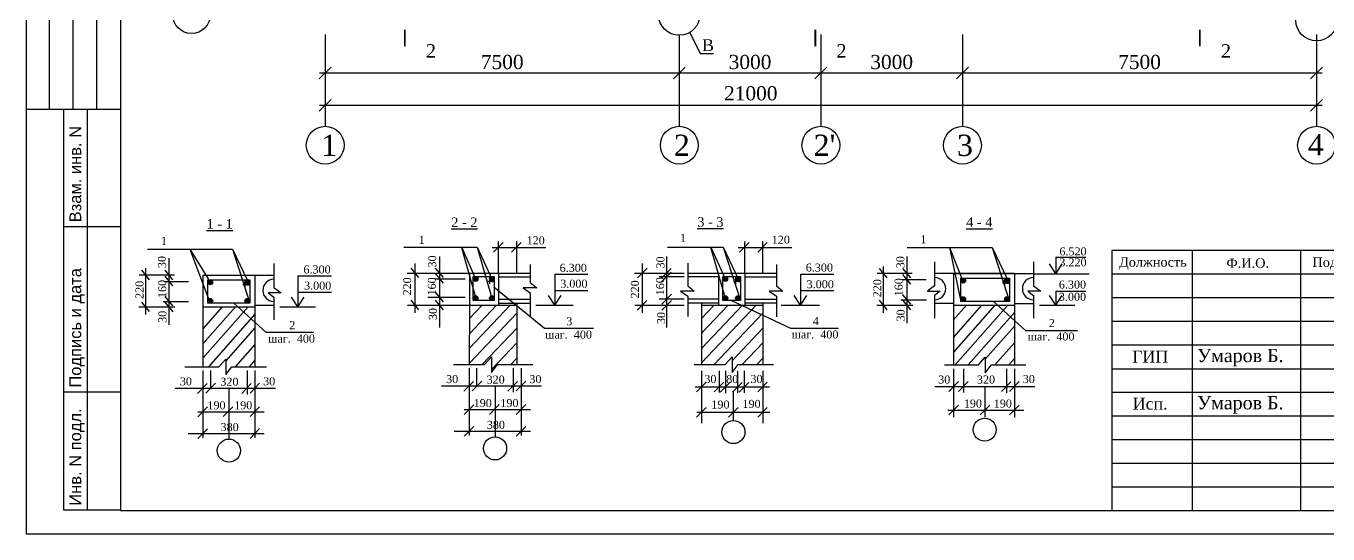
# Model space of a CAD drawing. Header units: millimetres. Extents: x 572274 to 2241483, y -888675 to -304135.
# Drawn here: x 1634382 to 1661961, y -645507 to -634753 of the extents above; entities that cross this region are included whole.
import ezdxf

# ---------------------------------------------------------------- set-up
doc = ezdxf.new("R2010")
doc.units = ezdxf.units.MM
doc.linetypes.add('ACAD_ISO02W100', pattern=[15, 12, -3])
doc.layers.add('стены', color=250, linetype='Continuous', lineweight=30)
doc.styles.add('arial', font='arial.ttf', dxfattribs={"height": 300})
doc.styles.get("Standard").update_dxf_attribs({"font": 'isocpeur.ttf'})
doc.styles.add('style1', font='isocpeui.ttf')
doc.styles.add('WMF-Times New Roman0', font='times.ttf')
doc.dimstyles.new('ISO-25$0', dxfattribs={"dimtxt": 300, "dimasz": 200, "dimexe": 100, "dimexo": 300, "dimgap": 50, "dimtad": 1, "dimdec": 0, "dimtxsty": 'Standard', "dimblk": 'OBLIQUE', "dimcen": 250, "dimdle": 150, "dimadec": 0, "dimazin": 0, "dimtfac": 1, "dimtdec": 0, "dimtmove": 0, "dimatfit": 3, "dimldrblk": 'OBLIQUE', "dimfxl": 1.25, "dimarcsym": 0})

# ---------------------------------------------------------------- blocks, each defined once
blk = doc.blocks.new('shtamp cheti azu')
blk.add_line((455458, 81217), (457458, 81217))
at = {"lineweight": 25, "ltscale": 100}
for p, q in [((455958, 74717), (455958, 81217)), ((456458, 74717), (456458, 81217)), ((456958, 74717), (456958, 81217)), ((457458, 76717), (455958, 76717)), ((457458, 74702), (455458, 74702)), ((456258, 66217), (456258, 74717)), ((456758, 66217), (456758, 74717)), ((457458, 72217), (456258, 72217)), ((457458, 68717), (456258, 68717)), ((457458, 66217), (456258, 66217))]:
    blk.add_line(p, q, dxfattribs=at)
at = {"color": 1, "linetype": 'ACAD_ISO02W100', "lineweight": 5, "ltscale": 70, "char_height": 250, "attachment_point": 1, "rotation": 90, "style": 'arial'}
for s, insert in [('{\\fArial|b0|i0|c204|p34;Согласовано:}', (455576, 76776)), ('{\\fArial|b0|i0|c204|p34;Взам. инв. N}', (456376, 72315)), ('{\\fArial|b0|i0|c204|p34;Подпись и дата}', (456376, 68815)), ('{\\fArial|b0|i0|c204|p34;Инв. N подл.}', (456376, 66315))]:
    blk.add_mtext(s, dxfattribs=dict(at, insert=insert))
blk = doc.blocks.new('12')
at = {"color": 5, "lineweight": 30}
for p, q in [((4038680, 3054550), (4038680, 3049050)), ((4038680, 3054550), (4038680, 3049050)), ((4038680, 3054550), (4038680, 3049050)), ((4057180, 3054550), (4038680, 3054550)), ((4057180, 3054550), (4038680, 3054550)), ((4057180, 3054550), (4038680, 3054550)), ((4040380, 3054550), (4040380, 3049050)), ((4040380, 3054550), (4040380, 3049050)), ((4042680, 3054550), (4042680, 3049050)), ((4044180, 3054550), (4044180, 3049050)), ((4045180, 3054550), (4045180, 3049050)), ((4057180, 3049050), (4057180, 3054550)), ((4057180, 3054550), (4057180, 3049050)), ((4045180, 3054050), (4038680, 3054050)), ((4045180, 3053550), (4038680, 3053550)), ((4057180, 3053050), (4038680, 3053050)), ((4045180, 3052550), (4038680, 3052550)), ((4038680, 3052050), (4057180, 3052050)), ((4052180, 3049050), (4052180, 3052050)), ((4053680, 3050550), (4053680, 3052050)), ((4055380, 3050550), (4055380, 3052050)), ((4038680, 3051550), (4045180, 3051550)), ((4052180, 3051550), (4057180, 3051550)), ((4038680, 3051050), (4045180, 3051050)), ((4038680, 3050550), (4057180, 3050550)), ((4038680, 3050050), (4045180, 3050050)), ((4038680, 3049550), (4045180, 3049550)), ((4038680, 3049050), (4057180, 3049050))]:
    blk.add_line(p, q, dxfattribs=at)
blk = doc.blocks.new('_Oblique')
at = {"color": 0, "linetype": 'ByBlock', "lineweight": -2}
blk.add_line((-0.5, -0.5), (0.5, 0.5), dxfattribs=at)
blk = doc.blocks.new('*D655')
at = {"color": 0, "lineweight": -2, "transparency": 16777216}
for p, q in [((1640719, -634931), (1640719, -635869)), ((1648219, -634931), (1648219, -635869)), ((1648339, -635749), (1640599, -635749))]:
    blk.add_line(p, q, dxfattribs=at)
at = {"layer": 'Defpoints', "color": 0, "lineweight": 25, "transparency": 16777216}
for p in [(1640719, -634831), (1648219, -634831), (1640719, -635749)]:
    blk.add_point(p, dxfattribs=at)
at = {"color": 0, "lineweight": -2, "transparency": 16777216, "xscale": 250, "yscale": 250, "zscale": 250, "rotation": 180}
blk.add_blockref('_Oblique', (1640719, -635749), dxfattribs=at)
at = {"color": 0, "lineweight": -2, "transparency": 16777216, "xscale": 250, "yscale": 250, "zscale": 250}
blk.add_blockref('_Oblique', (1648219, -635749), dxfattribs=at)
at = {"color": 0, "lineweight": 25, "transparency": 16777216, "insert": (1644469, -635516), "char_height": 300, "attachment_point": 5, "style": 'WMF-Times New Roman0'}
blk.add_mtext('7500', dxfattribs=at)
blk = doc.blocks.new('*D656')
at = {"color": 0, "lineweight": -2, "transparency": 16777216}
for p, q in [((1640719, -634931), (1640719, -636552)), ((1661719, -634931), (1661719, -636552)), ((1661839, -636432), (1640599, -636432))]:
    blk.add_line(p, q, dxfattribs=at)
at = {"layer": 'Defpoints', "color": 0, "lineweight": 25, "transparency": 16777216}
for p in [(1640719, -634831), (1661719, -634831), (1640719, -636432)]:
    blk.add_point(p, dxfattribs=at)
at = {"color": 0, "lineweight": -2, "transparency": 16777216, "xscale": 250, "yscale": 250, "zscale": 250, "rotation": 180}
blk.add_blockref('_Oblique', (1640719, -636432), dxfattribs=at)
at = {"color": 0, "lineweight": -2, "transparency": 16777216, "xscale": 250, "yscale": 250, "zscale": 250}
blk.add_blockref('_Oblique', (1661719, -636432), dxfattribs=at)
at = {"color": 0, "lineweight": 25, "transparency": 16777216, "insert": (1649734, -636179), "char_height": 300, "attachment_point": 5, "style": 'WMF-Times New Roman0'}
blk.add_mtext('21000', dxfattribs=at)
blk = doc.blocks.new('*D657')
at = {"color": 0, "lineweight": -2, "transparency": 16777216}
for p, q in [((1648219, -634931), (1648219, -635869)), ((1651219, -634931), (1651219, -635869)), ((1651339, -635749), (1648099, -635749))]:
    blk.add_line(p, q, dxfattribs=at)
at = {"layer": 'Defpoints', "color": 0, "lineweight": 25, "transparency": 16777216}
for p in [(1648219, -634831), (1651219, -634831), (1648219, -635749)]:
    blk.add_point(p, dxfattribs=at)
at = {"color": 0, "lineweight": -2, "transparency": 16777216, "xscale": 250, "yscale": 250, "zscale": 250, "rotation": 180}
blk.add_blockref('_Oblique', (1648219, -635749), dxfattribs=at)
at = {"color": 0, "lineweight": -2, "transparency": 16777216, "xscale": 250, "yscale": 250, "zscale": 250}
blk.add_blockref('_Oblique', (1651219, -635749), dxfattribs=at)
at = {"color": 0, "lineweight": 25, "transparency": 16777216, "insert": (1649719, -635516), "char_height": 300, "attachment_point": 5, "style": 'WMF-Times New Roman0'}
blk.add_mtext('3000', dxfattribs=at)
blk = doc.blocks.new('*D658')
at = {"color": 0, "lineweight": -2, "transparency": 16777216}
for p, q in [((1654219, -634931), (1654219, -635869)), ((1661719, -634931), (1661719, -635869)), ((1661839, -635749), (1654099, -635749))]:
    blk.add_line(p, q, dxfattribs=at)
at = {"layer": 'Defpoints', "color": 0, "lineweight": 25, "transparency": 16777216}
for p in [(1654219, -634831), (1661719, -634831), (1654219, -635749)]:
    blk.add_point(p, dxfattribs=at)
at = {"color": 0, "lineweight": -2, "transparency": 16777216, "xscale": 250, "yscale": 250, "zscale": 250, "rotation": 180}
blk.add_blockref('_Oblique', (1654219, -635749), dxfattribs=at)
at = {"color": 0, "lineweight": -2, "transparency": 16777216, "xscale": 250, "yscale": 250, "zscale": 250}
blk.add_blockref('_Oblique', (1661719, -635749), dxfattribs=at)
at = {"color": 0, "lineweight": 25, "transparency": 16777216, "insert": (1657969, -635516), "char_height": 300, "attachment_point": 5, "style": 'WMF-Times New Roman0'}
blk.add_mtext('7500', dxfattribs=at)
blk = doc.blocks.new('*D659')
at = {"color": 0, "lineweight": -2, "transparency": 16777216}
for p, q in [((1651219, -634931), (1651219, -635869)), ((1654219, -634931), (1654219, -635869)), ((1654339, -635749), (1651099, -635749))]:
    blk.add_line(p, q, dxfattribs=at)
at = {"layer": 'Defpoints', "color": 0, "lineweight": 25, "transparency": 16777216}
for p in [(1651219, -634831), (1654219, -634831), (1651219, -635749)]:
    blk.add_point(p, dxfattribs=at)
at = {"color": 0, "lineweight": -2, "transparency": 16777216, "xscale": 250, "yscale": 250, "zscale": 250, "rotation": 180}
blk.add_blockref('_Oblique', (1651219, -635749), dxfattribs=at)
at = {"color": 0, "lineweight": -2, "transparency": 16777216, "xscale": 250, "yscale": 250, "zscale": 250}
blk.add_blockref('_Oblique', (1654219, -635749), dxfattribs=at)
at = {"color": 0, "lineweight": 25, "transparency": 16777216, "insert": (1652719, -635516), "char_height": 300, "attachment_point": 5, "style": 'WMF-Times New Roman0'}
blk.add_mtext('3000', dxfattribs=at)

msp = doc.modelspace()

# ---------------------------------------------------------------- hatches: boundary and pattern name
at = {"lineweight": 25}
h = msp.add_hatch(color=256, dxfattribs=at)
edge = h.paths.add_edge_path()
edge.add_arc((1643905.007, -640108.813), 50.998, 0, 360)
h = msp.add_hatch(color=256, dxfattribs=at)
edge = h.paths.add_edge_path()
edge.add_arc((1643905.007, -640108.813), 50.998, 0, 360)
h = msp.add_hatch(color=256, dxfattribs=at)
edge = h.paths.add_edge_path()
edge.add_arc((1644250.343, -640108.813), 50.998, 0, 360)
h = msp.add_hatch(color=256, dxfattribs=at)
edge = h.paths.add_edge_path()
edge.add_arc((1644250.343, -640108.813), 50.998, 0, 360)
h = msp.add_hatch(color=256, dxfattribs=at)
edge = h.paths.add_edge_path()
edge.add_arc((1649194.834, -640108.813), 50.998, 0, 360)
h = msp.add_hatch(color=256, dxfattribs=at)
edge = h.paths.add_edge_path()
edge.add_arc((1649194.834, -640108.813), 50.998, 0, 360)
h = msp.add_hatch(color=256, dxfattribs=at)
edge = h.paths.add_edge_path()
edge.add_arc((1649464.192, -640108.813), 50.998, 0, 360)
h = msp.add_hatch(color=256, dxfattribs=at)
edge = h.paths.add_edge_path()
edge.add_arc((1649464.192, -640108.813), 50.998, 0, 360)
h = msp.add_hatch(color=256, dxfattribs=at)
edge = h.paths.add_edge_path()
edge.add_arc((1654234.876, -640142.727), 50.998, 0, 360)
h = msp.add_hatch(color=256, dxfattribs=at)
edge = h.paths.add_edge_path()
edge.add_arc((1654234.876, -640142.727), 50.998, 0, 360)
h = msp.add_hatch(color=256, dxfattribs=at)
edge = h.paths.add_edge_path()
edge.add_arc((1655160.462, -640142.727), 50.998, 0, 360)
h = msp.add_hatch(color=256, dxfattribs=at)
edge = h.paths.add_edge_path()
edge.add_arc((1655160.462, -640142.727), 50.998, 0, 360)
h = msp.add_hatch(color=256, dxfattribs=at)
edge = h.paths.add_edge_path()
edge.add_arc((1638285.439, -640179.079), 50.998, 0, 360)
h = msp.add_hatch(color=256, dxfattribs=at)
edge = h.paths.add_edge_path()
edge.add_arc((1638285.439, -640179.079), 50.998, 0, 360)
h = msp.add_hatch(color=256, dxfattribs=at)
edge = h.paths.add_edge_path()
edge.add_arc((1639069.747, -640179.079), 50.998, 0, 360)
h = msp.add_hatch(color=256, dxfattribs=at)
edge = h.paths.add_edge_path()
edge.add_arc((1639069.747, -640179.079), 50.998, 0, 360)
h = msp.add_hatch(color=256, dxfattribs=at)
edge = h.paths.add_edge_path()
edge.add_arc((1638285.439, -640572.222), 50.998, 0, 360)
h = msp.add_hatch(color=256, dxfattribs=at)
edge = h.paths.add_edge_path()
edge.add_arc((1638285.439, -640572.222), 50.998, 0, 360)
h = msp.add_hatch(color=256, dxfattribs=at)
edge = h.paths.add_edge_path()
edge.add_arc((1639069.747, -640572.222), 50.998, 0, 360)
h = msp.add_hatch(color=256, dxfattribs=at)
edge = h.paths.add_edge_path()
edge.add_arc((1639069.747, -640572.222), 50.998, 0, 360)
h = msp.add_hatch(color=256, dxfattribs=at)
edge = h.paths.add_edge_path()
edge.add_arc((1643905.007, -640515.522), 50.998, 0, 360)
h = msp.add_hatch(color=256, dxfattribs=at)
edge = h.paths.add_edge_path()
edge.add_arc((1643905.007, -640515.522), 50.998, 0, 360)
h = msp.add_hatch(color=256, dxfattribs=at)
edge = h.paths.add_edge_path()
edge.add_arc((1644250.343, -640515.522), 50.998, 0, 360)
h = msp.add_hatch(color=256, dxfattribs=at)
edge = h.paths.add_edge_path()
edge.add_arc((1644250.343, -640515.522), 50.998, 0, 360)
h = msp.add_hatch(color=256, dxfattribs=at)
edge = h.paths.add_edge_path()
edge.add_arc((1649194.834, -640515.522), 50.998, 0, 360)
h = msp.add_hatch(color=256, dxfattribs=at)
edge = h.paths.add_edge_path()
edge.add_arc((1649194.834, -640515.522), 50.998, 0, 360)
h = msp.add_hatch(color=256, dxfattribs=at)
edge = h.paths.add_edge_path()
edge.add_arc((1649464.192, -640515.522), 50.998, 0, 360)
h = msp.add_hatch(color=256, dxfattribs=at)
edge = h.paths.add_edge_path()
edge.add_arc((1649464.192, -640515.522), 50.998, 0, 360)
h = msp.add_hatch(color=256, dxfattribs=at)
edge = h.paths.add_edge_path()
edge.add_arc((1654234.876, -640535.87), 50.998, 0, 360)
h = msp.add_hatch(color=256, dxfattribs=at)
edge = h.paths.add_edge_path()
edge.add_arc((1654234.876, -640535.87), 50.998, 0, 360)
h = msp.add_hatch(color=256, dxfattribs=at)
edge = h.paths.add_edge_path()
edge.add_arc((1655160.462, -640535.87), 50.998, 0, 360)
h = msp.add_hatch(color=256, dxfattribs=at)
edge = h.paths.add_edge_path()
edge.add_arc((1655160.462, -640535.87), 50.998, 0, 360)

# ---------------------------------------------------------------- linework, layer by layer
for p, q in [((1648444.607, -634886.192), (1648661.698, -635330.579)), ((1648661.698, -635330.579), (1648942.579, -635330.579))]:
    msp.add_line(p, q)
for p, q in [((1640719.014, -635749.015), (1640719.014, -636875.8)), ((1648219.014, -635749.015), (1648219.014, -636875.8)), ((1651219.014, -635749.015), (1651219.014, -636875.8)), ((1654219.014, -635749.015), (1654219.014, -636875.8)), ((1661719.014, -635749.015), (1661719.014, -636875.8)), ((1644196.941, -640059.205), (1644196.941, -640213.74)), ((1649059.182, -640664.869), (1649059.182, -639986.597)), ((1649410.791, -640061.842), (1649410.791, -640216.376)), ((1655107.061, -640091.729), (1655107.061, -640246.264)), ((1655723.555, -639998.076), (1656903.428, -639998.076)), ((1639069.747, -640230.077), (1638975.74, -640230.077)), ((1639016.346, -640128.082), (1639016.346, -640282.616)), ((1639069.747, -640230.077), (1639120.745, -640230.077)), ((1644250.343, -640161.201), (1644156.335, -640161.201)), ((1644250.343, -640161.201), (1644301.34, -640161.201)), ((1649464.192, -640163.837), (1649370.184, -640163.837)), ((1649464.192, -640163.837), (1649515.19, -640163.837)), ((1655160.462, -640193.724), (1655066.454, -640193.724)), ((1655160.462, -640193.724), (1655211.46, -640193.724)), ((1644392.907, -640617.826), (1645064.396, -640617.826)), ((1648399.433, -640616.853), (1649059.182, -640616.853)), ((1649606.756, -640616.853), (1650278.245, -640616.853)), ((1654031.267, -640628.516), (1653627.695, -640628.516)), ((1655319.983, -640628.516), (1655723.555, -640628.516)), ((1639229.269, -640664.869), (1639632.84, -640664.869)), ((1643772.617, -640664.869), (1643767.187, -641919.671)), ((1643933.363, -642374.113), (1643933.363, -641998.387)), ((1638293.911, -642420.64), (1638293.911, -642044.914)), ((1648691.09, -642054.426), (1648691.09, -643160.981)), ((1649989.98, -642054.426), (1649989.98, -643160.981))]:
    msp.add_line(p, q, dxfattribs=at)
at = {"lineweight": 25, "ltscale": 100}
msp.add_lwpolyline([(1634382.368, -645507.415), (1676382.368, -645507.415), (1676382.368, -615807.415), (1634382.368, -615807.415)], close=True, dxfattribs=at)
at = {"color": 1, "lineweight": 30}
msp.add_lwpolyline([(1636382.368, -645007.415), (1675882.368, -645007.415), (1675882.368, -616307.415), (1636382.368, -616307.415)], close=True, dxfattribs=at)
at = {"lineweight": 9}
for points in [[(1642407.219, -634831.074, 39.807, 39.807, 0), (1642407.219, -635181.976, 39.807, 39.807, 0), (1642407.219, -635049.287, 0, 53.076, 0), (1642672.597, -635049.287, 0, 0, 0), (1643070.664, -635049.287, 0, 0, 0)], [(1651102.684, -634831.074, 39.807, 39.807, 0), (1651102.684, -635181.976, 39.807, 39.807, 0), (1651102.684, -635049.287, 0, 53.076, 0), (1651368.062, -635049.287, 0, 0, 0), (1651766.129, -635049.287, 0, 0, 0)], [(1659247.464, -634831.074, 39.807, 39.807, 0), (1659247.464, -635181.976, 39.807, 39.807, 0), (1659247.464, -635049.287, 0, 53.076, 0), (1659512.842, -635049.287, 0, 0, 0), (1659910.909, -635049.287, 0, 0, 0)]]:
    msp.add_lwpolyline(points, format="xyseb", dxfattribs=at)
at = {"lineweight": 25}
for centre in [(1637889.43, -634511.074), (1640719.014, -637275.8), (1648219.014, -637275.8), (1651219.014, -637275.8), (1654219.014, -637275.8), (1661719.014, -637275.8)]:
    msp.add_circle(centre, 400, dxfattribs=at)
for centre in [(1648219.014, -634511.074), (1661719.014, -634628.568)]:
    msp.add_circle(centre, 437.728)
for centre, start, end in [((1653627.695, -640313.917), 270, 90), ((1655723.555, -640313.917), 90, 270), ((1639632.84, -640350.269), 90, 270)]:
    msp.add_arc(centre, 235.423, start, end, dxfattribs=at)
at = {"layer": 'стены', "color": 0, "linetype": 'ByBlock', "lineweight": 25, "ltscale": 3}
for p, q in [((1636953.667, -639476.941), (1638757.87, -639476.941)), ((1637854.281, -639476.941), (1638285.439, -640179.079)), ((1637854.281, -639476.941), (1638285.439, -640623.22)), ((1638757.87, -639476.941), (1639066.483, -640128.082)), ((1638757.87, -639476.941), (1639120.745, -640623.22)), ((1642388.591, -639437.197), (1643938.465, -639437.197)), ((1643606.925, -639440.843), (1643918.93, -640539.643)), ((1643613.006, -639440.843), (1643905.007, -640108.813)), ((1643938.465, -639437.197), (1644250.343, -640108.813)), ((1643938.465, -639437.197), (1644250.343, -640515.522)), ((1644253.527, -639440.588), (1645393.144, -639440.588)), ((1644487.865, -639337.152), (1644284.384, -639544.025)), ((1644392.907, -639986.597), (1644392.907, -639315.108)), ((1644871.088, -639337.152), (1644667.607, -639544.025)), ((1644776.13, -639986.597), (1644776.13, -639308.325)), ((1647967.097, -639437.197), (1649152.314, -639437.197)), ((1648884.397, -639437.197), (1649196.402, -640535.997)), ((1648890.478, -639437.197), (1649194.834, -640108.813)), ((1649152.314, -639437.197), (1649464.192, -640108.813)), ((1649152.314, -639437.197), (1649515.19, -640566.519)), ((1649467.376, -639440.588), (1650606.993, -639440.588)), ((1649701.715, -639337.152), (1649498.233, -639544.025)), ((1649606.756, -639986.597), (1649606.756, -639315.108)), ((1650084.938, -639337.152), (1649881.456, -639544.025)), ((1649989.98, -639986.597), (1649989.98, -639308.325)), ((1653044.382, -639440.588), (1654848.584, -639440.588)), ((1653946.483, -639440.588), (1654224.574, -640156.165)), ((1653946.483, -639440.588), (1654183.878, -640586.867)), ((1654848.584, -639440.588), (1655157.198, -640091.729)), ((1654848.584, -639440.588), (1655211.46, -640586.867)), ((1637408.109, -639670.248), (1637408.109, -641077.662)), ((1639632.84, -639778.772), (1639632.84, -640290.084)), ((1642619.15, -639779.724), (1642619.15, -640824.263)), ((1643138.028, -639630.504), (1643138.028, -641136.267)), ((1645064.396, -639803.464), (1645064.396, -640180.289)), ((1647432.896, -639779.724), (1647432.896, -640824.263)), ((1647951.774, -639630.504), (1647951.774, -641136.267)), ((1648399.433, -639772.942), (1648399.433, -640252.253)), ((1650278.245, -639803.464), (1650278.245, -640252.253)), ((1653036.832, -639633.896), (1653036.832, -641041.309)), ((1653627.695, -639742.419), (1653627.695, -640253.732)), ((1655723.555, -639742.419), (1655723.555, -640253.732)), ((1656194.953, -639998.076), (1656062.691, -639791.203)), ((1656194.953, -639647.425), (1656194.953, -639998.076)), ((1656194.953, -639647.425), (1656829.998, -639647.425)), ((1656194.953, -639998.076), (1656327.216, -639791.203)), ((1637526.565, -640029.732), (1636780.708, -640029.732)), ((1636824.796, -639923.562), (1636990.972, -640123.652)), ((1636912.971, -639877.121), (1636912.971, -640860.615)), ((1637319.934, -639923.562), (1637486.11, -640123.652)), ((1637319.934, -640052.433), (1637486.11, -640252.524)), ((1638127.735, -640029.732), (1639632.84, -640029.732)), ((1638127.735, -640029.732), (1638127.735, -641966.198)), ((1639229.269, -640029.732), (1639229.269, -641966.198)), ((1640139.809, -640043.298), (1640139.809, -640701.221)), ((1640139.809, -640043.298), (1640853.262, -640043.298)), ((1642456.365, -639986.597), (1643785.661, -639986.597)), ((1642530.974, -639880.427), (1642697.151, -640080.517)), ((1643049.852, -639880.427), (1643216.029, -640080.517)), ((1643049.852, -639995.733), (1643216.029, -640195.823)), ((1643772.617, -639986.597), (1643772.617, -640664.869)), ((1643772.617, -639986.597), (1645064.396, -639986.597)), ((1644392.907, -639986.597), (1644392.907, -640664.869)), ((1644392.907, -640061.207), (1645064.396, -640061.207)), ((1645583.35, -640006.945), (1645583.35, -640664.869)), ((1645583.35, -640006.945), (1646285.915, -640006.945)), ((1647270.111, -639986.597), (1648321.515, -639986.597)), ((1647538.028, -639879.769), (1647334.546, -640086.642)), ((1648321.515, -640061.207), (1647795.771, -640061.207)), ((1648046.732, -639883.161), (1647843.25, -640090.033)), ((1648050.123, -639961.162), (1647846.642, -640168.035)), ((1648399.433, -639986.597), (1650278.245, -639986.597)), ((1649061.585, -640061.207), (1648399.433, -640061.207)), ((1649515.19, -640061.207), (1649143.836, -640061.207)), ((1649606.756, -639986.597), (1649606.756, -640664.869)), ((1649606.756, -640061.207), (1650278.245, -640061.207)), ((1650786.949, -640006.945), (1650786.949, -640664.869)), ((1650786.949, -640006.945), (1651495.769, -640006.945)), ((1653155.288, -639993.38), (1652409.431, -639993.38)), ((1652453.518, -639887.21), (1652619.695, -640087.3)), ((1652541.694, -639840.769), (1652541.694, -640824.263)), ((1652948.657, -639887.21), (1653114.833, -640087.3)), ((1652948.657, -640016.081), (1653114.833, -640216.171)), ((1655319.983, -639993.38), (1653627.695, -639993.38)), ((1654031.267, -639993.38), (1655723.555, -639993.38)), ((1654031.267, -639993.38), (1654031.267, -641929.845)), ((1654183.878, -640091.729), (1655211.46, -640091.729)), ((1654183.878, -640586.867), (1654183.878, -640091.729)), ((1655211.46, -640091.729), (1655211.46, -640586.867)), ((1655319.983, -639993.38), (1655319.983, -641929.845)), ((1655849.803, -639998.076), (1656601.916, -639998.076)), ((1637309.76, -640158.604), (1637821.855, -640158.604)), ((1638235.929, -640128.082), (1639120.745, -640128.082)), ((1638235.929, -640623.22), (1638235.929, -640128.082)), ((1639120.745, -640128.082), (1639120.745, -640623.22)), ((1639632.84, -640290.084), (1639785.451, -640402.782)), ((1643039.678, -640101.903), (1643684.036, -640101.903)), ((1644294.558, -640274.863), (1645362.835, -641153.224)), ((1645200.05, -640297.857), (1644911.785, -640297.857)), ((1644911.785, -640297.857), (1645064.396, -640401.517)), ((1645064.396, -640180.289), (1645200.05, -640297.857)), ((1645583.35, -640349.472), (1646285.915, -640349.472)), ((1648535.087, -640369.821), (1648246.822, -640369.821)), ((1648246.822, -640369.821), (1648399.433, -640473.481)), ((1648399.433, -640252.253), (1648535.087, -640369.821)), ((1650413.9, -640369.821), (1650125.634, -640369.821)), ((1650125.634, -640369.821), (1650278.245, -640473.481)), ((1650278.245, -640252.253), (1650413.9, -640369.821)), ((1650791.613, -640349.472), (1651495.769, -640349.472)), ((1652938.483, -640122.251), (1653450.578, -640122.251)), ((1653627.695, -640253.732), (1653475.084, -640366.429)), ((1653475.084, -640366.429), (1653746.393, -640366.429)), ((1653746.393, -640366.429), (1653627.695, -640454.821)), ((1655876.166, -640366.429), (1655604.857, -640366.429)), ((1655604.857, -640366.429), (1655723.555, -640454.821)), ((1655723.555, -640253.732), (1655876.166, -640366.429)), ((1656194.953, -640368.954), (1656194.953, -640664.869)), ((1656194.953, -640368.954), (1656828.629, -640368.954)), ((1636824.796, -640596.089), (1636990.972, -640796.179)), ((1637286.02, -640585.915), (1637825.246, -640585.915)), ((1637319.934, -640479.745), (1637486.11, -640679.835)), ((1637325.021, -640601.176), (1637491.197, -640801.266)), ((1639120.745, -640623.22), (1638235.929, -640623.22)), ((1638784.727, -640623.22), (1639463.272, -641237.056)), ((1639785.451, -640402.782), (1639514.143, -640402.782)), ((1639514.143, -640402.782), (1639632.84, -640491.173)), ((1639632.84, -640491.173), (1639632.84, -640972.53)), ((1640139.809, -640701.221), (1640007.546, -640494.348)), ((1640139.809, -640385.825), (1640853.262, -640385.825)), ((1640139.809, -640701.221), (1640272.072, -640494.348)), ((1642530.974, -640558.698), (1642697.151, -640758.789)), ((1642893.85, -640495.301), (1643684.036, -640495.301)), ((1643049.852, -640389.131), (1643216.029, -640589.221)), ((1643049.852, -640558.698), (1643216.029, -640758.789)), ((1644392.907, -640532.606), (1645064.396, -640532.606)), ((1644776.13, -640617.826), (1644776.13, -641919.671)), ((1645064.396, -640401.517), (1645064.396, -640907.841)), ((1645583.35, -640664.869), (1645451.087, -640457.996)), ((1645583.35, -640664.869), (1645715.613, -640457.996)), ((1647534.637, -640561.432), (1647331.155, -640768.305)), ((1648321.515, -640532.606), (1647795.771, -640532.606)), ((1648053.514, -640432.561), (1647850.033, -640639.434)), ((1648053.514, -640561.432), (1647850.033, -640768.305)), ((1648399.433, -640473.481), (1648399.433, -640905.655)), ((1649059.182, -640532.606), (1648399.433, -640532.606)), ((1648691.09, -640616.853), (1648691.09, -641919.671)), ((1649242.885, -640532.606), (1649143.836, -640532.606)), ((1649329.513, -640566.519), (1650576.685, -641153.224)), ((1649515.19, -640532.606), (1649416.141, -640532.606)), ((1649606.756, -640532.606), (1650278.245, -640532.606)), ((1649989.98, -640616.853), (1649989.98, -641919.671)), ((1650278.245, -640473.481), (1650278.245, -640907.841)), ((1650786.949, -640664.869), (1650654.686, -640457.996)), ((1650786.949, -640664.869), (1650919.212, -640457.996)), ((1652453.518, -640559.737), (1652619.695, -640759.827)), ((1652914.743, -640549.563), (1653453.969, -640549.563)), ((1652948.657, -640443.392), (1653114.833, -640643.482)), ((1652953.744, -640564.824), (1653119.92, -640764.914)), ((1653627.695, -640454.821), (1653627.695, -640936.177)), ((1655211.46, -640586.867), (1654183.878, -640586.867)), ((1654875.442, -640586.867), (1655553.987, -641200.703)), ((1655723.555, -640454.821), (1655723.555, -640936.177)), ((1656194.953, -640664.869), (1656062.691, -640457.996)), ((1656194.953, -640664.869), (1656327.216, -640457.996)), ((1636773.925, -640701.221), (1637536.801, -640701.221)), ((1638127.735, -640701.221), (1639229.269, -640701.221)), ((1638533.841, -640701.221), (1638127.735, -641161.474)), ((1638816.121, -640701.221), (1638127.735, -641481.392)), ((1639086.034, -640701.221), (1638127.735, -641787.293)), ((1639229.269, -640854.284), (1638248.169, -641966.198)), ((1639019.004, -640765.657), (1639024.259, -640771.232)), ((1639759.088, -640701.221), (1640511.202, -640701.221)), ((1642463.147, -640664.869), (1643785.777, -640664.869)), ((1643772.617, -640664.869), (1644776.13, -640664.869)), ((1644042.485, -640664.869), (1643772.617, -640948.696)), ((1644347.93, -640664.869), (1643772.617, -641269.94)), ((1644637.863, -640664.869), (1643772.617, -641574.869)), ((1644776.13, -640834.554), (1643772.617, -641889.973)), ((1645184.092, -640664.869), (1645973.28, -640664.869)), ((1647276.893, -640664.869), (1648321.515, -640664.869)), ((1648691.09, -640664.869), (1649989.98, -640664.869)), ((1648961.009, -640664.869), (1648691.09, -640948.749)), ((1649256.335, -640664.869), (1648691.09, -641259.35)), ((1649561.779, -640664.869), (1648691.09, -641580.594)), ((1649851.713, -640664.869), (1648691.09, -641885.524)), ((1649989.98, -640834.554), (1648958.229, -641919.671)), ((1650377.44, -640664.869), (1651187.129, -640664.869)), ((1652402.648, -640664.869), (1653165.524, -640664.869)), ((1654031.267, -640664.869), (1655319.983, -640664.869)), ((1654303.573, -640664.869), (1654031.267, -640973.482)), ((1654624.555, -640664.869), (1654031.267, -641337.262)), ((1654906.836, -640664.869), (1654031.267, -641657.18)), ((1655176.748, -640664.869), (1654060.592, -641929.845)), ((1655319.983, -640817.932), (1654338.883, -641929.845)), ((1655109.719, -640729.305), (1655114.973, -640734.88)), ((1655849.803, -640664.869), (1656601.916, -640664.869)), ((1639229.269, -641145.263), (1638612.041, -641844.787)), ((1644776.13, -641153.166), (1644047.322, -641919.671)), ((1645362.835, -641153.224), (1646400.612, -641153.224)), ((1649989.98, -641153.166), (1649336.679, -641840.258)), ((1650576.685, -641153.224), (1651593.3, -641153.224)), ((1655319.983, -641108.911), (1654702.756, -641808.435)), ((1639463.272, -641237.056), (1640474.166, -641237.056)), ((1644776.13, -641460.435), (1644239.692, -642024.62)), ((1649989.98, -641460.435), (1649553.329, -641919.671)), ((1655319.983, -641459.351), (1654904.841, -641929.845)), ((1655553.987, -641200.703), (1656658.712, -641200.703)), ((1639229.269, -641495.703), (1638814.126, -641966.198)), ((1637747.245, -641966.198), (1638468.903, -641966.198)), ((1638468.903, -641966.198), (1638612.041, -641803.412)), ((1638612.041, -641803.412), (1638612.041, -642132.374)), ((1638612.041, -642132.374), (1638741.796, -641966.198)), ((1638741.796, -641966.198), (1639473.446, -641966.198)), ((1639229.269, -641830.091), (1639109.175, -641966.198)), ((1643437.821, -641919.671), (1644096.553, -641919.671)), ((1643767.187, -641998.387), (1643767.187, -643422.207)), ((1644096.553, -641919.671), (1644239.692, -641756.886)), ((1644239.692, -641756.886), (1644239.692, -642085.848)), ((1644239.692, -642085.848), (1644369.446, -641919.671)), ((1644369.446, -641919.671), (1645119.935, -641919.671)), ((1644776.13, -641786.59), (1644649.594, -641919.671)), ((1644702.544, -641998.387), (1644702.544, -642506.376)), ((1644868.72, -641998.387), (1644868.72, -643422.207)), ((1648535.087, -641919.671), (1649193.54, -641919.671)), ((1649193.54, -641919.671), (1649336.679, -641756.886)), ((1649336.679, -641756.886), (1649336.679, -642085.848)), ((1649336.679, -642085.848), (1649466.433, -641919.671)), ((1649466.433, -641919.671), (1650217.201, -641919.671)), ((1649989.98, -641786.59), (1649863.443, -641919.671)), ((1653837.96, -641929.845), (1654559.617, -641929.845)), ((1654031.267, -642008.591), (1654031.267, -643032.037)), ((1654241.531, -642008.591), (1654241.531, -642509.768)), ((1654559.617, -641929.845), (1654702.756, -641767.06)), ((1654702.756, -641767.06), (1654702.756, -642096.022)), ((1654702.756, -642096.022), (1654832.51, -641929.845)), ((1654832.51, -641929.845), (1655564.161, -641929.845)), ((1655153.807, -642008.591), (1655153.807, -642516.55)), ((1655319.983, -641793.739), (1655199.889, -641929.845)), ((1655319.983, -642008.591), (1655319.983, -643038.819)), ((1638127.735, -642044.914), (1638127.735, -643468.734)), ((1639063.092, -642044.914), (1639063.092, -642552.903)), ((1639229.269, -642044.914), (1639229.269, -643468.734)), ((1643858.754, -642277.46), (1643655.272, -642484.332)), ((1644035.104, -642270.677), (1643831.623, -642477.55)), ((1644794.111, -642277.46), (1644590.629, -642484.332)), ((1644970.461, -642270.677), (1644766.98, -642477.55)), ((1648786.048, -642291.025), (1648582.566, -642497.898)), ((1649163.883, -642291.025), (1648960.402, -642497.898)), ((1649068.925, -642509.768), (1649068.925, -642054.426)), ((1649292.755, -642297.921), (1649089.273, -642504.794)), ((1649197.797, -642054.426), (1649197.797, -642523.446)), ((1649554.197, -642297.921), (1649350.716, -642504.794)), ((1649459.239, -642520.055), (1649459.239, -642054.426)), ((1649693.243, -642297.921), (1649489.761, -642504.794)), ((1649598.285, -642516.663), (1649598.285, -642054.426)), ((1650084.938, -642291.025), (1649881.456, -642497.898)), ((1654133.008, -642280.851), (1653929.526, -642487.724)), ((1654339.881, -642280.851), (1654136.399, -642487.724)), ((1655245.373, -642287.634), (1655041.892, -642494.506)), ((1655421.724, -642280.851), (1655218.242, -642487.724)), ((1637543.764, -642420.64), (1639663.362, -642420.64)), ((1638219.302, -642323.986), (1638015.82, -642530.859)), ((1638395.652, -642317.203), (1638192.171, -642524.076)), ((1638678.502, -642420.64), (1638678.502, -643498.682)), ((1639154.659, -642323.986), (1638951.177, -642530.859)), ((1639331.009, -642317.203), (1639127.528, -642524.076)), ((1643183.215, -642374.113), (1645302.814, -642374.113)), ((1644317.954, -642374.113), (1644317.954, -643452.155)), ((1648556.474, -642394.461), (1650134.239, -642394.461)), ((1649365.97, -643106.647), (1649365.97, -642492.811)), ((1653634.478, -642384.287), (1655754.077, -642384.287)), ((1654694.277, -642384.287), (1654694.277, -643032.037)), ((1638227.808, -642817.429), (1638024.326, -643024.301)), ((1638763.286, -642815.733), (1638559.804, -643022.606)), ((1639331.009, -642815.733), (1639127.528, -643022.606)), ((1643867.26, -642770.902), (1643663.778, -642977.775)), ((1644402.738, -642769.206), (1644199.256, -642976.079)), ((1644970.461, -642769.206), (1644766.98, -642976.079)), ((1648786.048, -642826.86), (1648582.566, -643033.732)), ((1649467.711, -642826.86), (1649264.229, -643033.732)), ((1650084.938, -642826.86), (1649881.456, -643033.732)), ((1654133.008, -642781.076), (1653929.526, -642987.949)), ((1654796.018, -642779.381), (1654592.537, -642986.253)), ((1655421.724, -642779.381), (1655218.242, -642986.253)), ((1638024.326, -642919.169), (1639425.967, -642919.169)), ((1643663.778, -642872.643), (1645065.419, -642872.643)), ((1648591.045, -642930.296), (1650140.895, -642930.296)), ((1653905.787, -642882.817), (1655516.682, -642882.817)), ((1637815.072, -643380.567), (1639425.967, -643380.567)), ((1638227.808, -643278.826), (1638024.326, -643485.699)), ((1639331.009, -643277.13), (1639127.528, -643484.003)), ((1643454.524, -643334.04), (1645065.419, -643334.04)), ((1643867.26, -643232.3), (1643663.778, -643439.173)), ((1644970.461, -643230.604), (1644766.98, -643437.477))]:
    msp.add_line(p, q, dxfattribs=at)
for points in [[(1643854.009, -640057.816), (1644301.34, -640057.816), (1644301.34, -640566.519), (1643854.009, -640566.519)], [(1649143.836, -640057.816), (1649515.19, -640057.816), (1649515.19, -640566.519), (1649143.836, -640566.519)]]:
    msp.add_lwpolyline(points, close=True, dxfattribs=at)
for centre, radius in [((1643905.007, -640108.813), 50.998), ((1644250.343, -640108.813), 50.998), ((1649194.834, -640108.813), 50.998), ((1649464.192, -640108.813), 50.998), ((1654234.876, -640142.727), 50.998), ((1655160.462, -640142.727), 50.998), ((1638285.439, -640179.079), 50.998), ((1639069.747, -640179.079), 50.998), ((1638285.439, -640572.222), 50.998), ((1639069.747, -640572.222), 50.998), ((1643905.007, -640515.522), 50.998), ((1644250.343, -640515.522), 50.998), ((1649194.834, -640515.522), 50.998), ((1649464.192, -640515.522), 50.998), ((1654234.876, -640535.87), 50.998), ((1655160.462, -640535.87), 50.998), ((1649365.97, -643350.824), 244.178), ((1654689.19, -643299.954), 244.178), ((1638678.502, -643742.859), 244.178), ((1644317.954, -643696.333), 244.178)]:
    msp.add_circle(centre, radius, dxfattribs=at)

# ---------------------------------------------------------------- block references
for name, p in [('shtamp cheti azu', (1178924.801, -711223.918)), ('12', (-2381297.632, -3694057.772))]:
    msp.add_blockref(name, p)

# ---------------------------------------------------------------- texts
at = {"insert": (1648701.635, -635032.593), "char_height": 250, "width": 7583.16001, "attachment_point": 1}
msp.add_mtext('{\\fTimes New Roman|b0|i0|c204|p18;В}', dxfattribs=at)
at = {"lineweight": 25, "char_height": 284.334, "width": 280.80571, "attachment_point": 1, "style": 'WMF-Times New Roman0'}
for insert in [(1642852.948, -635137.035), (1651548.413, -635137.035), (1659693.193, -635137.035)]:
    msp.add_mtext('2', dxfattribs=dict(at, insert=insert))
at = {"color": 1, "linetype": 'ByBlock', "ltscale": 30, "char_height": 200, "attachment_point": 5}
for s, insert, width in [('{\\fTimes New Roman|b0|i0|c204|p18;\\C256;Должность}', (1658251.887, -639782.04), 2025.66353), ('{\\fTimes New Roman|b0|i0|c204|p18;\\C256;Ф\\fTimes New Roman|b0|i0|c161|p18;.\\fTimes New Roman|b0|i0|c204|p18;И\\fTimes New Roman|b0|i0|c161|p18;.\\fTimes New Roman|b0|i0|c204|p18;О\\fTimes New Roman|b0|i0|c161|p18;.}', (1660261.887, -639772.04), 1404.02516), ('{\\fTimes New Roman|b0|i0|c204|p18;\\C256;Подпись}', (1662191.887, -639782.04), 1404.02516)]:
    msp.add_mtext(s, dxfattribs=dict(at, insert=insert, width=width))
at = {"linetype": 'ByBlock', "ltscale": 30, "char_height": 250, "width": 1730.06259, "attachment_point": 5}
for s, insert in [('{\\fTimes New Roman|b0|i0|c204|p18;ГИП}', (1658194.906, -641752.04)), ('{\\fTimes New Roman|b0|i0|c204|p18;Исп.}', (1658194.906, -642752.04))]:
    msp.add_mtext(s, dxfattribs=dict(at, insert=insert))
at = {"color": 0, "char_height": 280, "width": 2199.70893, "attachment_point": 1, "style": 'WMF-Times New Roman0'}
for insert in [(1659187.723, -641588.896), (1659187.723, -642588.896)]:
    msp.add_mtext('Умаров Б.', dxfattribs=dict(at, insert=insert))
at = {"layer": 'стены', "color": 0, "linetype": 'ByBlock', "lineweight": 25, "ltscale": 3, "attachment_point": 1}
for s, insert, char_height, width, style in [('1', (1640633.085, -637053.055), 450, 1369.00072, 'WMF-Times New Roman0'), ('2', (1648103.888, -637053.055), 450, 1369.00072, 'WMF-Times New Roman0'), ("2'", (1651064.614, -637053.055), 450, 1369.00072, 'WMF-Times New Roman0'), ('3', (1654101.287, -637053.055), 450, 1369.00072, 'WMF-Times New Roman0'), ('4', (1661533.5, -637041.684), 450, 1369.00072, 'WMF-Times New Roman0'), ('{\\fPalatino Linotype|b0|i0|c204|p18;\\L1 - 1}', (1638207.189, -638840.168), 200, 1246.6542, 'style1'), ('{\\fPalatino Linotype|b0|i0|c204|p18;\\L2 - 2}', (1643390.936, -638807.212), 200, 1246.6542, 'style1'), ('{\\fPalatino Linotype|b0|i0|c204|p18;\\L3 - 3}', (1648601.634, -638800.425), 200, 1246.6542, 'style1'), ('{\\fPalatino Linotype|b0|i0|c204|p18;\\L4 - 4}', (1654297.904, -638803.816), 200, 1246.6542, 'style1'), ('{\\fPalatino Linotype|b0|i0|c204|p18;1}', (1637237.519, -639218.269), 169.56791, 464.27718, 'style1'), ('{\\fPalatino Linotype|b0|i0|c204|p18;1}', (1642699.597, -639195.483), 169.56791, 464.27718, 'style1'), ('{\\fPalatino Linotype|b0|i0|c204|p18;120}', (1644985.684, -639206.622), 169.56791, 464.27718, 'style1'), ('{\\fPalatino Linotype|b0|i0|c204|p18;1}', (1648236.544, -639151.76), 169.56791, 464.27718, 'style1'), ('{\\fPalatino Linotype|b0|i0|c204|p18;120}', (1650178.873, -639193.485), 169.56791, 464.27718, 'style1'), ('{\\fPalatino Linotype|b0|i0|c204|p18;1}', (1653328.233, -639181.917), 169.56791, 464.27718, 'style1'), ('{\\fPalatino Linotype|b0|i0|c204|p18;6.520}', (1656271.291, -639439.624), 169.56791, 464.27718, 'style1'), ('{\\fPalatino Linotype|b0|i0|c204|p18;6.300}', (1645685.241, -639787.565), 169.56791, 464.27718, 'style1'), ('{\\fPalatino Linotype|b0|i0|c204|p18;6.300}', (1650899.269, -639781.913), 169.56791, 464.27718, 'style1'), ('{\\fPalatino Linotype|b0|i0|c204|p18;3.220}', (1656271.291, -639671.147), 169.56791, 464.27718, 'style1'), ('{\\fPalatino Linotype|b0|i0|c204|p18;6.300}', (1640258.412, -639821.953), 169.56791, 735.26747, 'style1'), ('{\\fPalatino Linotype|b0|i0|c204|p18;3.000}', (1640271.977, -640164.489), 169.56791, 848.18135, 'style1'), ('{\\fPalatino Linotype|b0|i0|c204|p18;3.000}', (1645698.806, -640123.31), 169.56791, 464.27718, 'style1'), ('{\\fPalatino Linotype|b0|i0|c204|p18;3.000}', (1650917.498, -640134.27), 169.56791, 464.27718, 'style1'), ('{\\fPalatino Linotype|b0|i0|c204|p18;6.300}', (1656260.595, -640142.502), 169.56791, 464.27718, 'style1'), ('{\\fPalatino Linotype|b0|i0|c204|p18;3.000}', (1656260.595, -640401.349), 169.56791, 464.27718, 'style1'), ('{\\fPalatino Linotype|b0|i0|c204|p18;        3\\P шаг.  400}', (1645314.271, -640918.693), 169.56791, 1176.51575, 'style1'), ('{\\fPalatino Linotype|b0|i0|c204|p18;       4\\Pшаг.  400}', (1650598.967, -640915.147), 169.56791, 1176.51575, 'style1'), ('{\\fPalatino Linotype|b0|i0|c204|p18;       2\\Pшаг.  400}', (1639509.796, -641002.375), 169.56791, 1176.51575, 'style1'), ('{\\fPalatino Linotype|b0|i0|c204|p18;       2\\Pшаг.  400}', (1655599.324, -640958.549), 169.56791, 1176.51575, 'style1'), ('{\\fPalatino Linotype|b0|i0|c204|p18;30}', (1637640.624, -642190.112), 169.56791, 464.27718, 'style1'), ('{\\fPalatino Linotype|b0|i0|c204|p18;320}', (1638498.647, -642200.286), 169.56791, 464.27718, 'style1'), ('{\\fPalatino Linotype|b0|i0|c204|p18;30}', (1639404.596, -642190.112), 169.56791, 464.27718, 'style1'), ('{\\fPalatino Linotype|b0|i0|c204|p18;30}', (1643280.076, -642143.585), 169.56791, 464.27718, 'style1'), ('{\\fPalatino Linotype|b0|i0|c204|p18;320}', (1644138.099, -642153.759), 169.56791, 464.27718, 'style1'), ('{\\fPalatino Linotype|b0|i0|c204|p18;30}', (1645044.048, -642143.585), 169.56791, 464.27718, 'style1'), ('{\\fPalatino Linotype|b0|i0|c204|p18;30}', (1648751.111, -642141.419), 169.56791, 464.27718, 'style1'), ('{\\fPalatino Linotype|b0|i0|c204|p18;80}', (1649214.202, -642143.97), 169.56791, 464.27718, 'style1'), ('{\\fPalatino Linotype|b0|i0|c204|p18;30}', (1649727.823, -642141.419), 169.56791, 464.27718, 'style1'), ('{\\fPalatino Linotype|b0|i0|c204|p18;30}', (1653704.674, -642152.747), 169.56791, 464.27718, 'style1'), ('{\\fPalatino Linotype|b0|i0|c204|p18;320}', (1654525.383, -642152.747), 169.56791, 464.27718, 'style1'), ('{\\fPalatino Linotype|b0|i0|c204|p18;30}', (1655495.311, -642142.573), 169.56791, 464.27718, 'style1'), ('{\\fPalatino Linotype|b0|i0|c204|p18;190}', (1638224.953, -642697.803), 169.56791, 464.27718, 'style1'), ('{\\fPalatino Linotype|b0|i0|c204|p18;190}', (1638790.761, -642697.803), 169.56791, 464.27718, 'style1'), ('{\\fPalatino Linotype|b0|i0|c204|p18;190}', (1643864.405, -642651.277), 169.56791, 464.27718, 'style1'), ('{\\fPalatino Linotype|b0|i0|c204|p18;190}', (1644430.213, -642651.277), 169.56791, 464.27718, 'style1'), ('{\\fPalatino Linotype|b0|i0|c204|p18;190}', (1648900.331, -642681.799), 169.56791, 464.27718, 'style1'), ('{\\fPalatino Linotype|b0|i0|c204|p18;190}', (1649558.255, -642668.233), 169.56791, 464.27718, 'style1'), ('{\\fPalatino Linotype|b0|i0|c204|p18;190}', (1654247.291, -642661.451), 169.56791, 464.27718, 'style1'), ('{\\fPalatino Linotype|b0|i0|c204|p18;190}', (1654881.475, -642661.451), 169.56791, 464.27718, 'style1'), ('{\\fPalatino Linotype|b0|i0|c204|p18;380}', (1644142.882, -643112.674), 169.56791, 464.27718, 'style1'), ('{\\fPalatino Linotype|b0|i0|c204|p18;380}', (1638503.431, -643159.201), 169.56791, 464.27718, 'style1')]:
    msp.add_mtext(s, dxfattribs=dict(at, insert=insert, char_height=char_height, width=width, style=style))
at = {"layer": 'стены', "color": 0, "linetype": 'ByBlock', "lineweight": 25, "ltscale": 3, "char_height": 169.56791, "attachment_point": 1, "rotation": 90, "style": 'style1'}
for s, insert, width in [('{\\fPalatino Linotype|b0|i0|c204|p18;30}', (1637176.942, -639877.576), 464.27718), ('{\\fPalatino Linotype|b0|i0|c204|p18;30}', (1642901.47, -639865.531), 464.27718), ('{\\fPalatino Linotype|b0|i0|c204|p18;30}', (1647735.449, -639886.319), 464.27718), ('{\\fPalatino Linotype|b0|i0|c204|p18;30}', (1652818.894, -639882.488), 464.27718), ('{\\fPalatino Linotype|b0|i0|c204|p18;220}', (1642369.027, -640458.325), 464.27718), ('{\\fPalatino Linotype|b0|i0|c204|p18;160}', (1642894.687, -640458.261), 464.27718), ('{\\fPalatino Linotype|b0|i0|c204|p18;160}', (1647728.667, -640454.524), 464.27718), ('{\\fPalatino Linotype|b0|i0|c204|p18;220}', (1636701.114, -640530.586), 464.27718), ('{\\fPalatino Linotype|b0|i0|c204|p18;160}', (1637182.091, -640512.328), 464.27718), ('{\\fPalatino Linotype|b0|i0|c204|p18;220}', (1647194.167, -640520.467), 464.27718), ('{\\fPalatino Linotype|b0|i0|c204|p18;220}', (1652328.502, -640496.324), 464.27718), ('{\\fPalatino Linotype|b0|i0|c204|p18;160}', (1652782.944, -640475.975), 464.27718), ('{\\fPalatino Linotype|b0|i0|c204|p18;30}', (1637186.105, -641037.244), 464.27718), ('{\\fPalatino Linotype|b0|i0|c204|p18;30}', (1642915.035, -640977.896), 464.27718), ('{\\fPalatino Linotype|b0|i0|c204|p18;30}', (1647749.015, -641063.942), 464.27718), ('{\\fPalatino Linotype|b0|i0|c204|p18;30}', (1652824.557, -641007.616), 467.99736)]:
    msp.add_mtext(s, dxfattribs=dict(at, insert=insert, width=width))

# ---------------------------------------------------------------- dimensions: what is measured, and where the dimension line sits
at = {"lineweight": 25}
for base, p1, p2, picture, middle in [((1640719.014, -635749.015), (1648219.014, -634831.074), (1640719.014, -634831.074), '*D655', (1644469.014, -635515.987)), ((1648219.014, -635749.015), (1651219.014, -634831.074), (1648219.014, -634831.074), '*D657', (1649719.014, -635516.419)), ((1651219.014, -635749.015), (1654219.014, -634831.074), (1651219.014, -634831.074), '*D659', (1652719.014, -635516.419)), ((1654219.014, -635749.015), (1661719.014, -634831.074), (1654219.014, -634831.074), '*D658', (1657969.014, -635515.987))]:
    dim = msp.add_linear_dim(base=base, p1=p1, p2=p2, angle=180, dimstyle='ISO-25$0', override={"dimasz": 250, "dimexe": 120, "dimexo": 100, "dimgap": 80, "dimtxsty": 'WMF-Times New Roman0', "dimdle": 120, "dimtmove": 1, "dimarcsym": 1}, dxfattribs=at)
    dim.commit()
    dim.dimension.update_dxf_attribs({"geometry": picture, "text_midpoint": middle})
dim = msp.add_linear_dim(base=(1640719.014, -636431.892), p1=(1661719.014, -634831.074), p2=(1640719.014, -634831.074), angle=180, dimstyle='ISO-25$0', override={"dimasz": 250, "dimexe": 120, "dimexo": 100, "dimgap": 100, "dimtxsty": 'WMF-Times New Roman0', "dimdle": 120, "dimtmove": 1, "dimarcsym": 1}, dxfattribs=at)
dim.commit()
dim.dimension.update_dxf_attribs({"geometry": '*D656', "text_midpoint": (1649734.036, -636431.892), "dimtype": 160})

doc.saveas('drawing.dxf')
